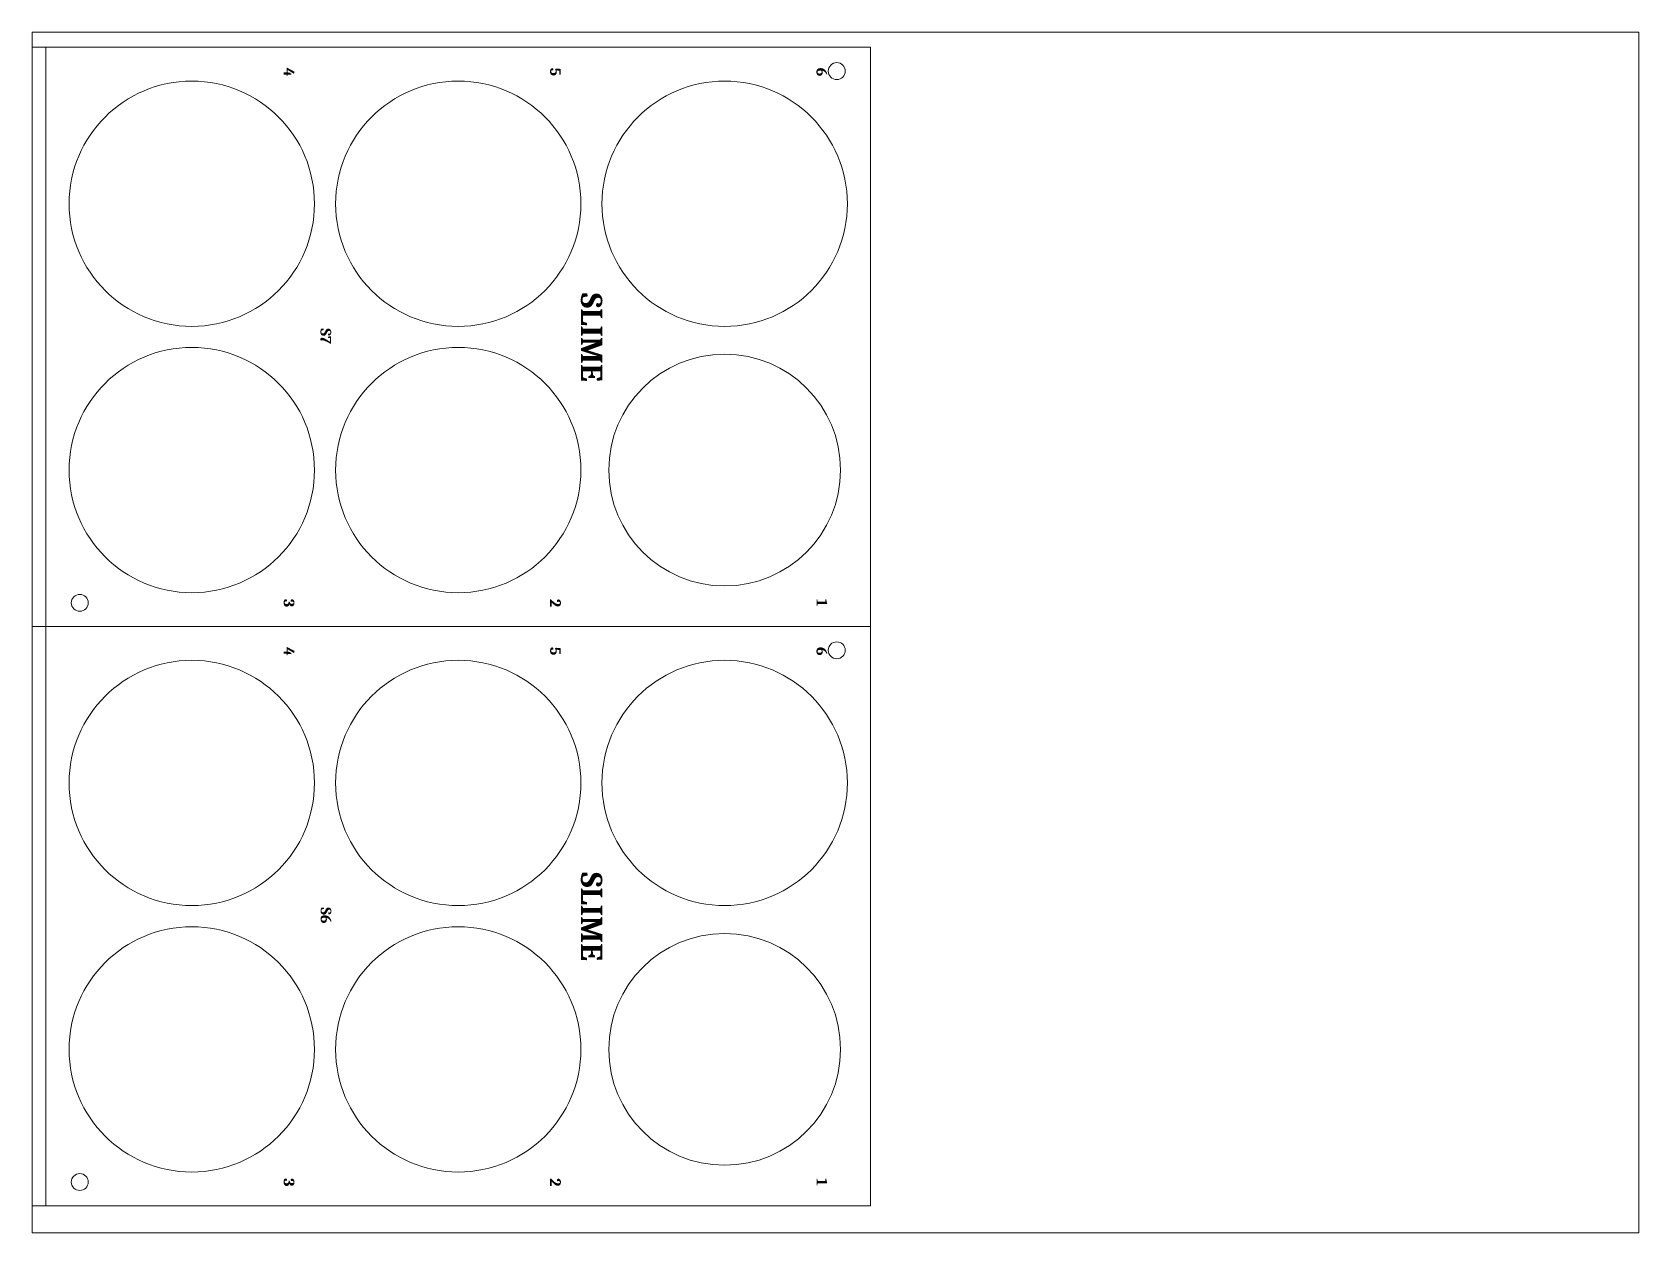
# Paper-space layout 'Layout3-Laser Layout' of a CAD drawing. Header units: centimetres. Extents: x 0 to 23.7, y 0 to 17.7.
# The model-space entities are those that its viewports show. They can reach past a viewport. Long polylines and large blocks are cut down to what shows.
import ezdxf

# ---------------------------------------------------------------- set-up
doc = ezdxf.new("R2010")
doc.units = ezdxf.units.CM
doc.header["$MEASUREMENT"] = 0
for name, color, linetype, lineweight in [('cuts', 6, 'Continuous', 0), ('final cut', 4, 'Continuous', 0), ('peghole_cut', 6, 'Continuous', 0), ('Raster Engraving - light', 1, 'Continuous', 13)]:
    doc.layers.add(name, color=color, linetype=linetype, lineweight=lineweight)
doc.layers.add('engrave', color=10, linetype='Continuous')
doc.layers.add('Layout Lines', color=7, linetype='Continuous', lineweight=0, plot=False)

msp = doc.modelspace()

# ---------------------------------------------------------------- linework, layer by layer
at = {"layer": 'cuts'}
for centre, radius in [((-31.04, 4.601), 1.813), ((-27.102, 4.601), 1.813), ((-23.165, 4.601), 1.813), ((-31.04, 0.664), 1.813), ((-27.102, 0.664), 1.813), ((-23.165, 0.664), 1.713), ((-31.04, -3.961), 1.813), ((-27.102, -3.961), 1.813), ((-23.165, -3.961), 1.813), ((-31.04, -7.899), 1.813), ((-27.102, -7.899), 1.813), ((-23.165, -7.899), 1.713)]:
    msp.add_circle(centre, radius, dxfattribs=at)
at = {"layer": 'final cut'}
for p, q in [((-45.384, 6.914), (-21.009, 6.914)), ((-33.196, 6.914), (-33.196, -10.211)), ((-21.009, 6.914), (-21.009, -10.211)), ((-45.384, -1.649), (-21.009, -1.649)), ((-45.384, -10.211), (-21.009, -10.211))]:
    msp.add_line(p, q, dxfattribs=at)
at = {"layer": 'peghole_cut'}
for centre in [(-21.509, 6.562), (-32.696, -1.298), (-21.509, -2), (-32.696, -9.86)]:
    msp.add_circle(centre, 0.125, dxfattribs=at)

# ---------------------------------------------------------------- texts
at = {"layer": 'engrave', "attachment_point": 1, "rotation": 270}
for s, heights, insert, char_height in [('{\\fCambria Math|b1|i0|c0|p18;4}', [0], (-29.525, 6.612), 0.15748), ('{\\fCambria Math|b1|i0|c0|p18;5}', [0], (-25.587, 6.612), 0.15748), ('{\\fCambria Math|b1|i0|c0|p18;6}', [0], (-21.65, 6.612), 0.15748), ('\\pxqc;{\\fCambria Math|b1|i0|c0|p18;SLIME}', [0.319], (-24.974, 2.821), 0.31496), ('{\\fCambria Math|b1|i0|c0|p18;3}', [0], (-29.525, -1.242), 0.15748), ('{\\fCambria Math|b1|i0|c0|p18;2}', [0], (-25.587, -1.242), 0.15748), ('{\\fCambria Math|b1|i0|c0|p18;1}', [0], (-21.65, -1.242), 0.15748), ('{\\fCambria Math|b1|i0|c0|p18;4}', [0], (-29.525, -1.951), 0.15748), ('{\\fCambria Math|b1|i0|c0|p18;5}', [0], (-25.587, -1.951), 0.15748), ('{\\fCambria Math|b1|i0|c0|p18;6}', [0], (-21.65, -1.951), 0.15748), ('\\pxqc;{\\fCambria Math|b1|i0|c0|p18;SLIME}', [0.319], (-24.974, -5.742), 0.31496), ('{\\fCambria Math|b1|i0|c0|p18;3}', [0], (-29.525, -9.805), 0.15748), ('{\\fCambria Math|b1|i0|c0|p18;2}', [0], (-25.587, -9.805), 0.15748), ('{\\fCambria Math|b1|i0|c0|p18;1}', [0], (-21.65, -9.805), 0.15748)]:
    msp.add_mtext_dynamic_manual_height_columns(s, width=0.39077, gutter_width=0.394, heights=heights, dxfattribs=dict(at, insert=insert, char_height=char_height))
at = {"layer": 'Raster Engraving - light', "char_height": 0.15748, "attachment_point": 1, "rotation": 270}
for s, heights, insert in [('\\pxqc;{\\fCambria Math|b1|i0|c0|p18;S7}', [0], (-28.981, 2.839)), ('{\\fCambria Math|b1|i0|c0|p18;S6}', [0.253], (-28.978, -5.799))]:
    msp.add_mtext_dynamic_manual_height_columns(s, width=0.39077, gutter_width=0.394, heights=heights, dxfattribs=dict(at, insert=insert))

psp = doc.layouts.new('Layout3-Laser Layout')

# ---------------------------------------------------------------- viewports
at = {"layer": 'Layout Lines'}
psp.add_viewport(center=(11.873, 8.875), size=(23.746, 17.74963), view_center_point=(-21.527, -1.737), view_height=17.74963, dxfattribs=at)

doc.saveas('drawing.dxf')
